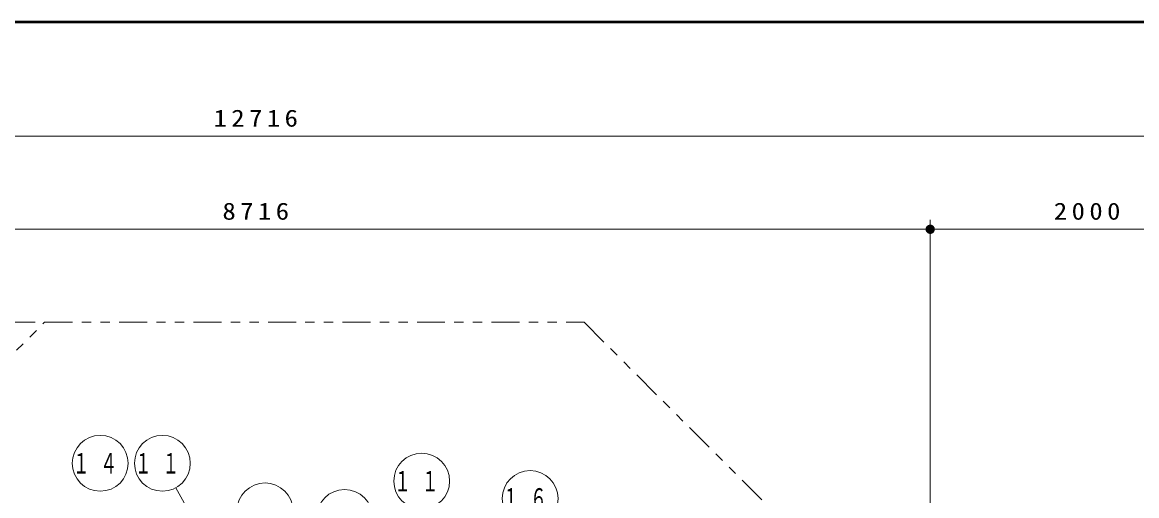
# Model space of a CAD drawing. Units: millimetres on the paper, scale 1:60. Extents: x -385 to 0, y -594 to 267.
# Drawn here: x -265.1 to -145.4, y 216.1 to 267 of the extents above; entities that cross this region are included whole.
import ezdxf

# ---------------------------------------------------------------- set-up
doc = ezdxf.new("R2010")
doc.units = ezdxf.units.MM
doc.linetypes.add('USER3', pattern=[8, 3, -1, 1, -1, 1, -1])
doc.layers.add('LY_1', color=7, linetype='Continuous', lineweight=25)
doc.styles.add('ＭＳ ゴシック', font='')
doc.styles.get('ＭＳ ゴシック').set_extended_font_data('MS Gothic')

# ---------------------------------------------------------------- blocks, each defined once
blk = doc.blocks.new('filled_dot')
at = {"color": 0, "linetype": 'Continuous', "lineweight": -2, "const_width": 1.25}
blk.add_lwpolyline([(-0.625, 0, 1), (0.625, 0, 1)], format="xyb", close=True, dxfattribs=at)

msp = doc.modelspace()

# ---------------------------------------------------------------- linework, layer by layer
at = {"layer": 'LY_1', "lineweight": 50}
msp.add_line((0, 267), (-385, 267), dxfattribs=at)
at = {"layer": 'LY_1', "lineweight": 13}
for p, q in [((-346.148, 254.749), (-134.22, 254.749)), ((-167.554, 181.127), (-167.554, 245.749)), ((-312.814, 244.749), (-167.554, 244.749)), ((-167.554, 244.749), (-134.22, 244.749)), ((-263.667, 234.749), (-357.148, 234.749)), ((-248.563, 216.975), (-238.471, 198.795))]:
    msp.add_line(p, q, dxfattribs=at)
at = {"layer": 'LY_1', "linetype": 'USER3', "lineweight": 13}
for p, q in [((-268.5, 228.916), (-262.667, 234.749)), ((-262.667, 234.749), (-204.718, 234.749)), ((-204.718, 234.749), (-183.332, 213.363))]:
    msp.add_line(p, q, dxfattribs=at)
at = {"layer": 'LY_1', "lineweight": 13}
for centre in [(-256.691, 219.597), (-250.019, 219.597), (-222.168, 217.681), (-210.526, 215.806), (-238.996, 214.486), (-230.45, 213.775)]:
    msp.add_circle(centre, 3, dxfattribs=at)

# ---------------------------------------------------------------- block references
at = {"layer": 'LY_1', "lineweight": 13, "xscale": 0.4, "yscale": 0.4}
msp.add_blockref('filled_dot', (-167.554, 244.749), dxfattribs=at)
at = {"layer": 'LY_1', "lineweight": 13, "xscale": 0.4, "yscale": 0.4, "rotation": 180}
msp.add_blockref('filled_dot', (-167.554, 244.749), dxfattribs=at)

# ---------------------------------------------------------------- texts
at = {"layer": 'LY_1', "style": 'ＭＳ ゴシック'}
for s, insert, char_height, attachment_point in [('\\T1.33;\\W1.15;12716', (-239.757, 255.749), 1.833, 8), ('\\T1.33;\\W1.15;8716', (-239.756, 245.749), 1.833, 8), ('\\T1.33;\\W1.15;2000', (-150.464, 245.749), 1.833, 8), ('\\T1.64;\\W0.6;１４', (-256.691, 219.597), 2.199, 5), ('\\T1.64;\\W0.6;１１', (-250.019, 219.597), 2.199, 5), ('\\T1.64;\\W0.6;１１', (-222.168, 217.681), 2.199, 5), ('\\T1.64;\\W0.6;１６', (-210.526, 215.806), 2.199, 5)]:
    msp.add_mtext(s, dxfattribs=dict(at, insert=insert, char_height=char_height, attachment_point=attachment_point))

doc.saveas('drawing.dxf')
